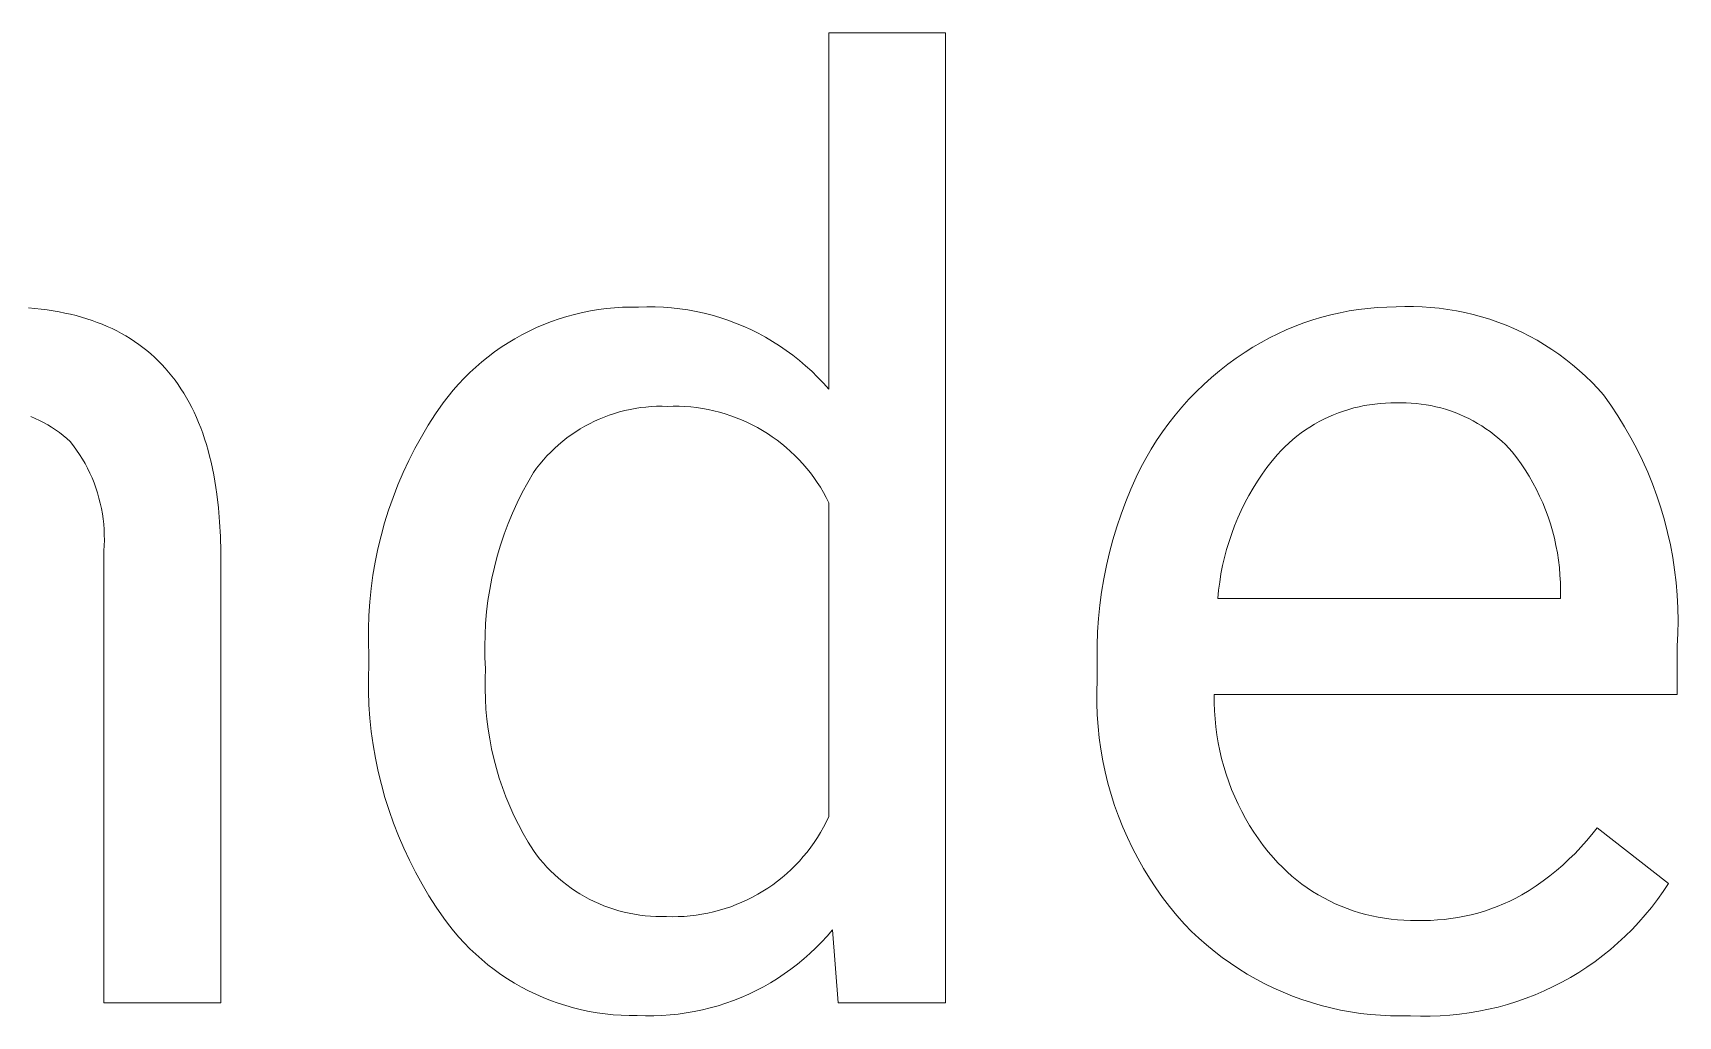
# Model space of a CAD drawing. Header units: millimetres. Extents: x -665 to 1920, y -373 to 1434.
# Drawn here: x 1185.77 to 1229.55, y -168.96 to -142.77 of the extents above; entities that cross this region are included whole.
import ezdxf

# ---------------------------------------------------------------- set-up
doc = ezdxf.new("R2010")
doc.units = ezdxf.units.MM
doc.header["$MEASUREMENT"] = 0
doc.layers.add('Domyślny', color=7, linetype='Continuous', true_color=0x000000)

msp = doc.modelspace()

# ---------------------------------------------------------------- linework, layer by layer
at = {"layer": 'Domyślny', "color": 18, "lineweight": 15, "true_color": 0x000000}
for p, q in [((1206.949, -152.261), (1206.949, -142.772)), ((1206.949, -142.772), (1210.057, -142.772)), ((1210.057, -142.772), (1210.057, -168.604)), ((1185.65, -150.098), (1185.818, -150.112)), ((1185.818, -150.112), (1185.983, -150.13)), ((1185.983, -150.13), (1186.145, -150.151)), ((1186.145, -150.151), (1186.304, -150.174)), ((1186.304, -150.174), (1186.461, -150.201)), ((1200.391, -150.218), (1200.602, -150.175)), ((1200.602, -150.175), (1200.814, -150.14)), ((1200.814, -150.14), (1201.027, -150.112)), ((1201.027, -150.112), (1201.241, -150.091)), ((1201.241, -150.091), (1201.456, -150.078)), ((1201.456, -150.078), (1201.671, -150.072)), ((1201.671, -150.072), (1201.886, -150.074)), ((1201.886, -150.074), (1202.105, -150.067)), ((1202.105, -150.067), (1202.325, -150.069)), ((1202.325, -150.069), (1202.544, -150.078)), ((1202.544, -150.078), (1202.763, -150.095)), ((1202.763, -150.095), (1202.981, -150.119)), ((1202.981, -150.119), (1203.198, -150.151)), ((1203.198, -150.151), (1203.414, -150.19)), ((1220.554, -150.223), (1220.8, -150.176)), ((1220.8, -150.176), (1221.048, -150.138)), ((1221.048, -150.138), (1221.297, -150.108)), ((1221.297, -150.108), (1221.546, -150.087)), ((1221.546, -150.087), (1221.796, -150.075)), ((1221.796, -150.075), (1222.047, -150.071)), ((1222.047, -150.071), (1222.277, -150.062)), ((1222.277, -150.062), (1222.507, -150.061)), ((1222.507, -150.061), (1222.736, -150.068)), ((1222.736, -150.068), (1222.966, -150.082)), ((1222.966, -150.082), (1223.195, -150.105)), ((1223.195, -150.105), (1223.423, -150.135)), ((1223.423, -150.135), (1223.65, -150.172)), ((1223.65, -150.172), (1223.875, -150.218)), ((1186.461, -150.201), (1186.614, -150.232)), ((1186.614, -150.232), (1186.765, -150.265)), ((1186.765, -150.265), (1186.913, -150.302)), ((1186.913, -150.302), (1187.059, -150.341)), ((1187.059, -150.341), (1187.201, -150.384)), ((1187.201, -150.384), (1187.341, -150.43)), ((1187.341, -150.43), (1187.478, -150.48)), ((1187.478, -150.48), (1187.612, -150.532)), ((1187.612, -150.532), (1187.743, -150.588)), ((1187.743, -150.588), (1187.872, -150.646)), ((1198.974, -150.712), (1199.168, -150.621)), ((1199.168, -150.621), (1199.366, -150.537)), ((1199.366, -150.537), (1199.566, -150.459)), ((1199.566, -150.459), (1199.769, -150.388)), ((1199.769, -150.388), (1199.975, -150.324)), ((1199.975, -150.324), (1200.182, -150.267)), ((1200.182, -150.267), (1200.391, -150.218)), ((1203.414, -150.19), (1203.629, -150.237)), ((1203.629, -150.237), (1203.841, -150.292)), ((1203.841, -150.292), (1204.052, -150.354)), ((1204.052, -150.354), (1204.261, -150.423)), ((1204.261, -150.423), (1204.466, -150.499)), ((1204.466, -150.499), (1204.669, -150.583)), ((1204.669, -150.583), (1204.869, -150.673)), ((1219.125, -150.679), (1219.356, -150.582)), ((1219.356, -150.582), (1219.59, -150.494)), ((1219.59, -150.494), (1219.828, -150.414)), ((1219.828, -150.414), (1220.067, -150.342)), ((1220.067, -150.342), (1220.31, -150.278)), ((1220.31, -150.278), (1220.554, -150.223)), ((1223.875, -150.218), (1224.099, -150.271)), ((1224.099, -150.271), (1224.321, -150.331)), ((1224.321, -150.331), (1224.54, -150.399)), ((1224.54, -150.399), (1224.758, -150.475)), ((1224.758, -150.475), (1224.972, -150.557)), ((1224.972, -150.557), (1225.184, -150.647)), ((1187.872, -150.646), (1187.997, -150.708)), ((1187.997, -150.708), (1188.12, -150.774)), ((1188.12, -150.774), (1188.24, -150.842)), ((1188.24, -150.842), (1188.358, -150.913)), ((1188.358, -150.913), (1188.472, -150.988)), ((1188.472, -150.988), (1188.584, -151.066)), ((1198.23, -151.142), (1198.41, -151.025)), ((1198.41, -151.025), (1198.594, -150.915)), ((1198.594, -150.915), (1198.782, -150.81)), ((1198.782, -150.81), (1198.974, -150.712)), ((1204.869, -150.673), (1205.066, -150.771)), ((1205.066, -150.771), (1205.259, -150.875)), ((1205.259, -150.875), (1205.449, -150.986)), ((1205.449, -150.986), (1205.634, -151.104)), ((1218.237, -151.142), (1218.453, -151.015)), ((1218.453, -151.015), (1218.673, -150.895)), ((1218.673, -150.895), (1218.897, -150.783)), ((1218.897, -150.783), (1219.125, -150.679)), ((1225.184, -150.647), (1225.392, -150.744)), ((1225.392, -150.744), (1225.598, -150.848)), ((1225.598, -150.848), (1225.799, -150.959)), ((1225.799, -150.959), (1225.997, -151.076)), ((1188.584, -151.066), (1188.693, -151.147)), ((1188.693, -151.147), (1188.799, -151.231)), ((1188.799, -151.231), (1188.902, -151.319)), ((1188.902, -151.319), (1189.003, -151.409)), ((1189.003, -151.409), (1189.1, -151.503)), ((1197.714, -151.53), (1197.882, -151.395)), ((1197.882, -151.395), (1198.053, -151.266)), ((1198.053, -151.266), (1198.23, -151.142)), ((1205.634, -151.104), (1205.816, -151.228)), ((1205.816, -151.228), (1205.992, -151.358)), ((1205.992, -151.358), (1206.165, -151.494)), ((1206.165, -151.494), (1206.332, -151.636)), ((1217.569, -151.597), (1217.794, -151.433)), ((1217.794, -151.433), (1218.026, -151.276)), ((1218.026, -151.276), (1218.237, -151.142)), ((1225.997, -151.076), (1226.19, -151.2)), ((1226.19, -151.2), (1226.38, -151.331)), ((1226.38, -151.331), (1226.564, -151.468)), ((1226.564, -151.468), (1226.744, -151.611)), ((1189.1, -151.503), (1189.195, -151.6)), ((1189.195, -151.6), (1189.287, -151.7)), ((1189.287, -151.7), (1189.377, -151.803)), ((1189.377, -151.803), (1189.463, -151.91)), ((1189.463, -151.91), (1189.547, -152.02)), ((1197.241, -151.967), (1197.394, -151.816)), ((1197.394, -151.816), (1197.551, -151.67)), ((1197.551, -151.67), (1197.714, -151.53)), ((1206.332, -151.636), (1206.494, -151.784)), ((1206.494, -151.784), (1206.651, -151.938)), ((1206.651, -151.938), (1206.803, -152.097)), ((1217.135, -151.948), (1217.349, -151.768)), ((1217.349, -151.768), (1217.569, -151.597)), ((1226.744, -151.611), (1226.919, -151.76)), ((1226.919, -151.76), (1227.089, -151.915)), ((1227.089, -151.915), (1227.254, -152.076)), ((1189.547, -152.02), (1189.628, -152.132)), ((1189.628, -152.132), (1189.706, -152.248)), ((1189.706, -152.248), (1189.781, -152.368)), ((1189.781, -152.368), (1189.854, -152.49)), ((1196.815, -152.452), (1196.952, -152.285)), ((1196.952, -152.285), (1197.094, -152.124)), ((1197.094, -152.124), (1197.241, -151.967)), ((1206.803, -152.097), (1206.949, -152.261)), ((1216.533, -152.528), (1216.727, -152.328)), ((1216.727, -152.328), (1216.928, -152.134)), ((1216.928, -152.134), (1217.135, -151.948)), ((1227.254, -152.076), (1227.413, -152.242)), ((1227.413, -152.242), (1227.566, -152.413)), ((1189.854, -152.49), (1189.924, -152.616)), ((1189.924, -152.616), (1189.991, -152.744)), ((1189.991, -152.744), (1190.055, -152.876)), ((1196.482, -152.917), (1196.685, -152.622)), ((1196.685, -152.622), (1196.815, -152.452)), ((1201.657, -152.799), (1201.517, -152.83)), ((1201.797, -152.773), (1201.657, -152.799)), ((1201.939, -152.751), (1201.797, -152.773)), ((1202.081, -152.735), (1201.939, -152.751)), ((1202.223, -152.723), (1202.081, -152.735)), ((1202.366, -152.716), (1202.223, -152.723)), ((1202.509, -152.714), (1202.366, -152.716)), ((1202.652, -152.717), (1202.509, -152.714)), ((1202.808, -152.713), (1202.652, -152.717)), ((1202.963, -152.715), (1202.808, -152.713)), ((1203.119, -152.722), (1202.963, -152.715)), ((1203.274, -152.734), (1203.119, -152.722)), ((1203.429, -152.752), (1203.274, -152.734)), ((1203.583, -152.774), (1203.429, -152.752)), ((1203.736, -152.802), (1203.583, -152.774)), ((1203.888, -152.836), (1203.736, -152.802)), ((1216.167, -152.949), (1216.346, -152.736)), ((1216.346, -152.736), (1216.533, -152.528)), ((1220.785, -152.799), (1220.649, -152.842)), ((1220.922, -152.761), (1220.785, -152.799)), ((1221.06, -152.728), (1220.922, -152.761)), ((1221.199, -152.699), (1221.06, -152.728)), ((1221.339, -152.675), (1221.199, -152.699)), ((1221.48, -152.656), (1221.339, -152.675)), ((1221.621, -152.642), (1221.48, -152.656)), ((1221.763, -152.633), (1221.621, -152.642)), ((1221.905, -152.628), (1221.763, -152.633)), ((1222.047, -152.628), (1221.905, -152.628)), ((1222.18, -152.625), (1222.047, -152.628)), ((1222.313, -152.626), (1222.18, -152.625)), ((1222.446, -152.631), (1222.313, -152.626)), ((1222.579, -152.641), (1222.446, -152.631)), ((1222.712, -152.656), (1222.579, -152.641)), ((1222.844, -152.675), (1222.712, -152.656)), ((1222.975, -152.698), (1222.844, -152.675)), ((1223.105, -152.726), (1222.975, -152.698)), ((1223.235, -152.758), (1223.105, -152.726)), ((1223.363, -152.795), (1223.235, -152.758)), ((1223.49, -152.836), (1223.363, -152.795)), ((1227.566, -152.413), (1227.763, -152.689)), ((1227.763, -152.689), (1227.951, -152.971)), ((1185.827, -153.037), (1185.712, -152.986)), ((1185.939, -153.091), (1185.827, -153.037)), ((1186.05, -153.149), (1185.939, -153.091)), ((1186.158, -153.21), (1186.05, -153.149)), ((1186.264, -153.276), (1186.158, -153.21)), ((1190.055, -152.876), (1190.116, -153.011)), ((1190.116, -153.011), (1190.175, -153.15)), ((1190.175, -153.15), (1190.231, -153.291)), ((1196.106, -153.525), (1196.288, -153.218)), ((1196.288, -153.218), (1196.482, -152.917)), ((1200.455, -153.247), (1200.332, -153.319)), ((1200.581, -153.179), (1200.455, -153.247)), ((1200.71, -153.116), (1200.581, -153.179)), ((1200.84, -153.057), (1200.71, -153.116)), ((1200.972, -153.002), (1200.84, -153.057)), ((1201.106, -152.952), (1200.972, -153.002)), ((1201.242, -152.907), (1201.106, -152.952)), ((1201.379, -152.866), (1201.242, -152.907)), ((1201.517, -152.83), (1201.379, -152.866)), ((1204.039, -152.874), (1203.888, -152.836)), ((1204.189, -152.917), (1204.039, -152.874)), ((1204.337, -152.966), (1204.189, -152.917)), ((1204.483, -153.02), (1204.337, -152.966)), ((1204.627, -153.078), (1204.483, -153.02)), ((1204.77, -153.141), (1204.627, -153.078)), ((1204.91, -153.21), (1204.77, -153.141)), ((1205.047, -153.283), (1204.91, -153.21)), ((1215.831, -153.395), (1215.995, -153.169)), ((1215.995, -153.169), (1216.167, -152.949)), ((1219.875, -153.194), (1219.753, -153.268)), ((1219.998, -153.124), (1219.875, -153.194)), ((1220.125, -153.059), (1219.998, -153.124)), ((1220.253, -152.998), (1220.125, -153.059)), ((1220.383, -152.942), (1220.253, -152.998)), ((1220.515, -152.89), (1220.383, -152.942)), ((1220.649, -152.842), (1220.515, -152.89)), ((1223.615, -152.881), (1223.49, -152.836)), ((1223.739, -152.931), (1223.615, -152.881)), ((1223.861, -152.985), (1223.739, -152.931)), ((1223.981, -153.043), (1223.861, -152.985)), ((1224.099, -153.104), (1223.981, -153.043)), ((1224.214, -153.17), (1224.099, -153.104)), ((1224.328, -153.24), (1224.214, -153.17)), ((1224.439, -153.314), (1224.328, -153.24)), ((1227.951, -152.971), (1228.129, -153.259)), ((1186.368, -153.345), (1186.264, -153.276)), ((1186.47, -153.417), (1186.368, -153.345)), ((1186.569, -153.493), (1186.47, -153.417)), ((1186.665, -153.572), (1186.569, -153.493)), ((1186.759, -153.655), (1186.665, -153.572)), ((1186.846, -153.767), (1186.759, -153.655)), ((1190.231, -153.291), (1190.284, -153.436)), ((1190.284, -153.436), (1190.334, -153.583)), ((1190.334, -153.583), (1190.382, -153.734)), ((1195.933, -153.838), (1196.106, -153.525)), ((1199.865, -153.648), (1199.756, -153.74)), ((1199.977, -153.56), (1199.865, -153.648)), ((1200.093, -153.476), (1199.977, -153.56)), ((1200.211, -153.395), (1200.093, -153.476)), ((1200.332, -153.319), (1200.211, -153.395)), ((1205.182, -153.36), (1205.047, -153.283)), ((1205.315, -153.442), (1205.182, -153.36)), ((1205.444, -153.529), (1205.315, -153.442)), ((1205.571, -153.62), (1205.444, -153.529)), ((1205.694, -153.715), (1205.571, -153.62)), ((1215.526, -153.862), (1215.674, -153.626)), ((1215.674, -153.626), (1215.831, -153.395)), ((1219.295, -153.603), (1219.188, -153.696)), ((1219.405, -153.513), (1219.295, -153.603)), ((1219.518, -153.427), (1219.405, -153.513)), ((1219.634, -153.345), (1219.518, -153.427)), ((1219.753, -153.268), (1219.634, -153.345)), ((1224.548, -153.391), (1224.439, -153.314)), ((1224.653, -153.472), (1224.548, -153.391)), ((1224.756, -153.557), (1224.653, -153.472)), ((1224.857, -153.645), (1224.756, -153.557)), ((1224.954, -153.736), (1224.857, -153.645)), ((1228.129, -153.259), (1228.298, -153.554)), ((1228.298, -153.554), (1228.456, -153.853)), ((1186.929, -153.882), (1186.846, -153.767)), ((1187.008, -154), (1186.929, -153.882)), ((1187.082, -154.12), (1187.008, -154)), ((1187.153, -154.243), (1187.082, -154.12)), ((1190.382, -153.734), (1190.426, -153.889)), ((1190.426, -153.889), (1190.468, -154.046)), ((1190.468, -154.046), (1190.507, -154.206)), ((1195.771, -154.157), (1195.933, -153.838)), ((1199.447, -154.039), (1199.352, -154.145)), ((1199.547, -153.936), (1199.447, -154.039)), ((1199.649, -153.836), (1199.547, -153.936)), ((1199.756, -153.74), (1199.649, -153.836)), ((1205.814, -153.814), (1205.694, -153.715)), ((1205.93, -153.918), (1205.814, -153.814)), ((1206.043, -154.025), (1205.93, -153.918)), ((1206.153, -154.136), (1206.043, -154.025)), ((1215.255, -154.35), (1215.386, -154.104)), ((1215.386, -154.104), (1215.526, -153.862)), ((1218.887, -153.997), (1218.745, -154.169)), ((1218.984, -153.894), (1218.887, -153.997)), ((1219.084, -153.793), (1218.984, -153.894)), ((1219.188, -153.696), (1219.084, -153.793)), ((1225.047, -153.831), (1224.954, -153.736)), ((1225.138, -153.929), (1225.047, -153.831)), ((1225.259, -154.086), (1225.138, -153.929)), ((1225.374, -154.247), (1225.259, -154.086)), ((1228.456, -153.853), (1228.605, -154.158)), ((1187.219, -154.368), (1187.153, -154.243)), ((1187.281, -154.496), (1187.219, -154.368)), ((1187.339, -154.625), (1187.281, -154.496)), ((1190.507, -154.206), (1190.544, -154.37)), ((1190.544, -154.37), (1190.577, -154.537)), ((1190.577, -154.537), (1190.608, -154.707)), ((1195.48, -154.81), (1195.62, -154.481)), ((1195.62, -154.481), (1195.771, -154.157)), ((1199.087, -154.482), (1198.934, -154.744)), ((1199.171, -154.367), (1199.087, -154.482)), ((1199.26, -154.254), (1199.171, -154.367)), ((1199.352, -154.145), (1199.26, -154.254)), ((1206.258, -154.251), (1206.153, -154.136)), ((1206.359, -154.369), (1206.258, -154.251)), ((1206.457, -154.49), (1206.359, -154.369)), ((1206.55, -154.615), (1206.457, -154.49)), ((1215.132, -154.6), (1215.255, -154.35)), ((1218.48, -154.526), (1218.356, -154.71)), ((1218.61, -154.345), (1218.48, -154.526)), ((1218.745, -154.169), (1218.61, -154.345)), ((1225.485, -154.412), (1225.374, -154.247)), ((1225.589, -154.581), (1225.485, -154.412)), ((1228.605, -154.158), (1228.743, -154.468)), ((1228.743, -154.468), (1228.87, -154.782)), ((1187.392, -154.757), (1187.339, -154.625)), ((1187.441, -154.89), (1187.392, -154.757)), ((1187.485, -155.024), (1187.441, -154.89)), ((1190.608, -154.707), (1190.636, -154.88)), ((1190.636, -154.88), (1190.661, -155.057)), ((1195.35, -155.143), (1195.48, -154.81)), ((1198.934, -154.744), (1198.79, -155.012)), ((1206.638, -154.743), (1206.55, -154.615)), ((1206.723, -154.874), (1206.638, -154.743)), ((1206.803, -155.008), (1206.723, -154.874)), ((1214.85, -155.255), (1214.986, -154.925)), ((1214.986, -154.925), (1215.132, -154.6)), ((1218.239, -154.899), (1218.128, -155.092)), ((1218.356, -154.71), (1218.239, -154.899)), ((1225.688, -154.753), (1225.589, -154.581)), ((1225.781, -154.929), (1225.688, -154.753)), ((1225.867, -155.107), (1225.781, -154.929)), ((1228.87, -154.782), (1228.987, -155.1)), ((1187.524, -155.161), (1187.485, -155.024)), ((1187.559, -155.298), (1187.524, -155.161)), ((1187.589, -155.437), (1187.559, -155.298)), ((1187.614, -155.576), (1187.589, -155.437)), ((1190.661, -155.057), (1190.703, -155.419)), ((1190.703, -155.419), (1190.734, -155.794)), ((1195.232, -155.481), (1195.35, -155.143)), ((1198.655, -155.284), (1198.53, -155.56)), ((1198.79, -155.012), (1198.655, -155.284)), ((1206.878, -155.144), (1206.803, -155.008)), ((1206.949, -155.283), (1206.878, -155.144)), ((1206.949, -163.644), (1206.949, -155.283)), ((1214.725, -155.589), (1214.85, -155.255)), ((1218.023, -155.288), (1217.925, -155.487)), ((1218.128, -155.092), (1218.023, -155.288)), ((1225.948, -155.288), (1225.867, -155.107)), ((1226.023, -155.472), (1225.948, -155.288)), ((1228.987, -155.1), (1229.093, -155.422)), ((1229.093, -155.422), (1229.189, -155.747)), ((1187.634, -155.716), (1187.614, -155.576)), ((1187.65, -155.857), (1187.634, -155.716)), ((1187.66, -155.999), (1187.65, -155.857)), ((1190.734, -155.794), (1190.754, -156.182)), ((1195.031, -156.167), (1195.126, -155.822)), ((1195.126, -155.822), (1195.232, -155.481)), ((1198.414, -155.841), (1198.307, -156.125)), ((1198.53, -155.56), (1198.414, -155.841)), ((1214.611, -155.927), (1214.725, -155.589)), ((1217.833, -155.69), (1217.749, -155.895)), ((1217.925, -155.487), (1217.833, -155.69)), ((1226.092, -155.658), (1226.023, -155.472)), ((1226.154, -155.847), (1226.092, -155.658)), ((1226.21, -156.037), (1226.154, -155.847)), ((1229.189, -155.747), (1229.273, -156.075)), ((1187.666, -156.14), (1187.66, -155.999)), ((1187.663, -156.424), (1187.667, -156.282)), ((1187.667, -156.282), (1187.666, -156.14)), ((1190.754, -156.182), (1190.763, -156.582)), ((1194.947, -156.514), (1195.031, -156.167)), ((1198.307, -156.125), (1198.211, -156.413)), ((1214.416, -156.613), (1214.508, -156.269)), ((1214.508, -156.269), (1214.611, -155.927)), ((1217.6, -156.314), (1217.536, -156.527)), ((1217.671, -156.103), (1217.6, -156.314)), ((1217.749, -155.895), (1217.671, -156.103)), ((1226.259, -156.229), (1226.21, -156.037)), ((1226.302, -156.423), (1226.259, -156.229)), ((1229.273, -156.075), (1229.347, -156.406)), ((1187.654, -156.565), (1187.663, -156.424)), ((1187.654, -168.603), (1187.654, -156.565)), ((1190.763, -156.582), (1190.763, -168.603)), ((1194.875, -156.864), (1194.947, -156.514)), ((1198.124, -156.704), (1198.047, -156.997)), ((1198.211, -156.413), (1198.124, -156.704)), ((1214.336, -156.96), (1214.416, -156.613)), ((1217.479, -156.742), (1217.429, -156.958)), ((1217.536, -156.527), (1217.479, -156.742)), ((1226.338, -156.618), (1226.302, -156.423)), ((1226.368, -156.814), (1226.338, -156.618)), ((1229.347, -156.406), (1229.409, -156.739)), ((1229.409, -156.739), (1229.46, -157.074)), ((1194.815, -157.217), (1194.875, -156.864)), ((1198.047, -156.997), (1197.98, -157.293)), ((1214.266, -157.31), (1214.336, -156.96)), ((1217.386, -157.177), (1217.351, -157.396)), ((1217.429, -156.958), (1217.386, -157.177)), ((1226.391, -157.011), (1226.368, -156.814)), ((1226.408, -157.209), (1226.391, -157.011)), ((1229.46, -157.074), (1229.5, -157.411)), ((1194.73, -157.927), (1194.767, -157.571)), ((1194.767, -157.571), (1194.815, -157.217)), ((1197.923, -157.592), (1197.876, -157.892)), ((1197.98, -157.293), (1197.923, -157.592)), ((1214.208, -157.662), (1214.266, -157.31)), ((1217.323, -157.617), (1217.302, -157.838)), ((1217.351, -157.396), (1217.323, -157.617)), ((1226.418, -157.407), (1226.408, -157.209)), ((1226.421, -157.605), (1226.418, -157.407)), ((1226.421, -157.838), (1226.421, -157.605)), ((1229.5, -157.411), (1229.529, -157.749)), ((1194.706, -158.284), (1194.73, -157.927)), ((1197.876, -157.892), (1197.84, -158.193)), ((1214.127, -158.371), (1214.162, -158.016)), ((1214.162, -158.016), (1214.208, -157.662)), ((1217.302, -157.838), (1226.421, -157.838)), ((1229.529, -157.749), (1229.546, -158.087)), ((1194.693, -158.641), (1194.706, -158.284)), ((1197.814, -158.496), (1197.798, -158.799)), ((1197.84, -158.193), (1197.814, -158.496)), ((1214.103, -158.726), (1214.127, -158.371)), ((1229.546, -158.087), (1229.552, -158.426)), ((1229.552, -158.426), (1229.546, -158.765)), ((1194.693, -158.999), (1194.693, -158.641)), ((1197.798, -158.799), (1197.793, -159.102)), ((1214.091, -159.083), (1214.103, -158.726)), ((1229.546, -158.765), (1229.53, -159.104)), ((1194.704, -159.356), (1194.693, -158.999)), ((1194.704, -159.588), (1194.704, -159.356)), ((1197.793, -159.102), (1197.797, -159.406)), ((1214.09, -159.439), (1214.091, -159.083)), ((1229.53, -159.104), (1229.53, -160.395)), ((1194.694, -159.947), (1194.704, -159.588)), ((1197.797, -159.406), (1197.813, -159.709)), ((1197.813, -159.709), (1197.802, -159.977)), ((1214.09, -160.008), (1214.09, -159.439)), ((1194.696, -160.306), (1194.694, -159.947)), ((1197.802, -159.977), (1197.8, -160.244)), ((1197.8, -160.244), (1197.807, -160.512)), ((1214.08, -160.316), (1214.09, -160.008)), ((1194.709, -160.665), (1194.696, -160.306)), ((1194.735, -161.023), (1194.709, -160.665)), ((1197.807, -160.512), (1197.822, -160.779)), ((1214.081, -160.624), (1214.08, -160.316)), ((1214.092, -160.932), (1214.081, -160.624)), ((1217.208, -160.395), (1217.207, -160.61)), ((1217.207, -160.61), (1217.213, -160.825)), ((1229.53, -160.395), (1217.208, -160.395)), ((1194.772, -161.38), (1194.735, -161.023)), ((1197.822, -160.779), (1197.847, -161.046)), ((1197.847, -161.046), (1197.88, -161.312)), ((1214.113, -161.239), (1214.092, -160.932)), ((1217.213, -160.825), (1217.227, -161.04)), ((1217.227, -161.04), (1217.248, -161.254)), ((1194.822, -161.736), (1194.772, -161.38)), ((1197.88, -161.312), (1197.922, -161.576)), ((1214.146, -161.545), (1214.113, -161.239)), ((1214.188, -161.85), (1214.146, -161.545)), ((1217.248, -161.254), (1217.276, -161.467)), ((1217.276, -161.467), (1217.311, -161.679)), ((1194.883, -162.089), (1194.822, -161.736)), ((1197.922, -161.576), (1197.973, -161.839)), ((1197.973, -161.839), (1198.033, -162.1)), ((1214.241, -162.154), (1214.188, -161.85)), ((1217.311, -161.679), (1217.353, -161.89)), ((1217.353, -161.89), (1217.402, -162.1)), ((1194.956, -162.441), (1194.883, -162.089)), ((1195.04, -162.79), (1194.956, -162.441)), ((1198.033, -162.1), (1198.101, -162.359)), ((1198.101, -162.359), (1198.178, -162.615)), ((1214.304, -162.455), (1214.241, -162.154)), ((1217.402, -162.1), (1217.458, -162.307)), ((1217.458, -162.307), (1217.521, -162.513)), ((1195.136, -163.136), (1195.04, -162.79)), ((1198.178, -162.615), (1198.263, -162.869)), ((1198.263, -162.869), (1198.356, -163.12)), ((1214.378, -162.754), (1214.304, -162.455)), ((1214.461, -163.051), (1214.378, -162.754)), ((1217.521, -162.513), (1217.591, -162.716)), ((1217.591, -162.716), (1217.667, -162.917)), ((1195.244, -163.478), (1195.136, -163.136)), ((1198.356, -163.12), (1198.458, -163.368)), ((1214.555, -163.344), (1214.461, -163.051)), ((1217.667, -162.917), (1217.751, -163.115)), ((1217.751, -163.115), (1217.841, -163.311)), ((1217.841, -163.311), (1217.937, -163.503)), ((1195.362, -163.817), (1195.244, -163.478)), ((1198.458, -163.368), (1198.568, -163.612)), ((1198.568, -163.612), (1198.686, -163.852)), ((1206.88, -163.787), (1206.949, -163.644)), ((1214.659, -163.634), (1214.555, -163.344)), ((1214.772, -163.921), (1214.659, -163.634)), ((1217.937, -163.503), (1218.04, -163.692)), ((1218.04, -163.692), (1218.149, -163.877)), ((1195.492, -164.152), (1195.362, -163.817)), ((1195.633, -164.482), (1195.492, -164.152)), ((1198.686, -163.852), (1198.812, -164.089)), ((1198.812, -164.089), (1198.946, -164.321)), ((1206.559, -164.332), (1206.646, -164.2)), ((1206.646, -164.2), (1206.729, -164.065)), ((1206.729, -164.065), (1206.807, -163.927)), ((1206.807, -163.927), (1206.88, -163.787)), ((1214.896, -164.203), (1214.772, -163.921)), ((1218.149, -163.877), (1218.264, -164.059)), ((1218.264, -164.059), (1218.385, -164.236)), ((1227.112, -164.292), (1227.256, -164.12)), ((1227.256, -164.12), (1227.394, -163.943)), ((1227.394, -163.943), (1229.297, -165.424)), ((1195.785, -164.807), (1195.633, -164.482)), ((1198.946, -164.321), (1199.087, -164.548)), ((1199.087, -164.548), (1199.171, -164.663)), ((1206.27, -164.709), (1206.371, -164.587)), ((1206.371, -164.587), (1206.467, -164.461)), ((1206.467, -164.461), (1206.559, -164.332)), ((1215.029, -164.481), (1214.896, -164.203)), ((1215.171, -164.754), (1215.029, -164.481)), ((1218.385, -164.236), (1218.512, -164.41)), ((1218.512, -164.41), (1218.645, -164.579)), ((1218.645, -164.579), (1218.783, -164.744)), ((1226.648, -164.78), (1226.808, -164.622)), ((1226.808, -164.622), (1226.963, -164.46)), ((1226.963, -164.46), (1227.112, -164.292)), ((1195.948, -165.127), (1195.785, -164.807)), ((1199.171, -164.663), (1199.259, -164.774)), ((1199.259, -164.774), (1199.351, -164.882)), ((1199.351, -164.882), (1199.446, -164.987)), ((1199.446, -164.987), (1199.545, -165.089)), ((1205.827, -165.161), (1205.943, -165.053)), ((1205.943, -165.053), (1206.056, -164.942)), ((1206.056, -164.942), (1206.165, -164.827)), ((1206.165, -164.827), (1206.27, -164.709)), ((1215.322, -165.022), (1215.171, -164.754)), ((1215.483, -165.285), (1215.322, -165.022)), ((1218.783, -164.744), (1218.899, -164.87)), ((1218.899, -164.87), (1219.02, -164.993)), ((1219.02, -164.993), (1219.144, -165.111)), ((1226.313, -165.079), (1226.483, -164.932)), ((1226.483, -164.932), (1226.648, -164.78)), ((1196.121, -165.441), (1195.948, -165.127)), ((1196.305, -165.75), (1196.121, -165.441)), ((1199.545, -165.089), (1199.647, -165.188)), ((1199.647, -165.188), (1199.753, -165.283)), ((1199.753, -165.283), (1199.861, -165.374)), ((1199.861, -165.374), (1199.973, -165.461)), ((1199.973, -165.461), (1200.088, -165.545)), ((1205.325, -165.547), (1205.456, -165.457)), ((1205.456, -165.457), (1205.583, -165.362)), ((1205.583, -165.362), (1205.707, -165.264)), ((1205.707, -165.264), (1205.827, -165.161)), ((1215.652, -165.542), (1215.483, -165.285)), ((1219.144, -165.111), (1219.273, -165.225)), ((1219.273, -165.225), (1219.406, -165.334)), ((1219.406, -165.334), (1219.542, -165.439)), ((1219.542, -165.439), (1219.682, -165.539)), ((1225.588, -165.608), (1225.775, -165.485)), ((1225.775, -165.485), (1225.959, -165.355)), ((1225.959, -165.355), (1226.138, -165.22)), ((1226.138, -165.22), (1226.313, -165.079)), ((1229.297, -165.424), (1229.153, -165.641)), ((1196.498, -166.052), (1196.305, -165.75)), ((1200.088, -165.545), (1200.205, -165.625)), ((1200.205, -165.625), (1200.325, -165.7)), ((1200.325, -165.7), (1200.447, -165.772)), ((1200.447, -165.772), (1200.572, -165.839)), ((1200.572, -165.839), (1200.699, -165.903)), ((1200.699, -165.903), (1200.829, -165.961)), ((1204.485, -165.986), (1204.631, -165.925)), ((1204.631, -165.925), (1204.775, -165.859)), ((1204.775, -165.859), (1204.917, -165.788)), ((1204.917, -165.788), (1205.056, -165.712)), ((1205.056, -165.712), (1205.192, -165.632)), ((1205.192, -165.632), (1205.325, -165.547)), ((1215.831, -165.794), (1215.652, -165.542)), ((1216.017, -166.039), (1215.831, -165.794)), ((1219.682, -165.539), (1219.825, -165.634)), ((1219.825, -165.634), (1219.971, -165.723)), ((1219.971, -165.723), (1220.121, -165.808)), ((1220.121, -165.808), (1220.273, -165.888)), ((1220.273, -165.888), (1220.428, -165.962)), ((1224.907, -165.968), (1225.073, -165.893)), ((1225.073, -165.893), (1225.236, -165.812)), ((1225.236, -165.812), (1225.396, -165.725)), ((1225.396, -165.725), (1225.588, -165.608)), ((1229.002, -165.854), (1228.843, -166.061)), ((1229.153, -165.641), (1229.002, -165.854)), ((1196.702, -166.348), (1196.498, -166.052)), ((1196.829, -166.52), (1196.702, -166.348)), ((1200.829, -165.961), (1200.96, -166.016)), ((1200.96, -166.016), (1201.093, -166.065)), ((1201.093, -166.065), (1201.227, -166.111)), ((1201.227, -166.111), (1201.363, -166.151)), ((1201.363, -166.151), (1201.5, -166.187)), ((1201.5, -166.187), (1201.639, -166.219)), ((1201.639, -166.219), (1201.778, -166.245)), ((1201.778, -166.245), (1201.918, -166.267)), ((1201.918, -166.267), (1202.059, -166.284)), ((1202.059, -166.284), (1202.201, -166.297)), ((1202.201, -166.297), (1202.342, -166.304)), ((1202.342, -166.304), (1202.484, -166.307)), ((1202.484, -166.307), (1202.626, -166.305)), ((1202.626, -166.305), (1202.784, -166.308)), ((1202.784, -166.308), (1202.943, -166.306)), ((1202.943, -166.306), (1203.101, -166.299)), ((1203.101, -166.299), (1203.259, -166.285)), ((1203.259, -166.285), (1203.416, -166.267)), ((1203.416, -166.267), (1203.572, -166.243)), ((1203.572, -166.243), (1203.728, -166.213)), ((1203.728, -166.213), (1203.882, -166.179)), ((1203.882, -166.179), (1204.035, -166.138)), ((1204.035, -166.138), (1204.187, -166.093)), ((1204.187, -166.093), (1204.337, -166.042)), ((1204.337, -166.042), (1204.485, -165.986)), ((1216.212, -166.277), (1216.017, -166.039)), ((1216.415, -166.509), (1216.212, -166.277)), ((1220.428, -165.962), (1220.586, -166.03)), ((1220.586, -166.03), (1220.746, -166.093)), ((1220.746, -166.093), (1220.908, -166.151)), ((1220.908, -166.151), (1221.071, -166.203)), ((1221.071, -166.203), (1221.237, -166.249)), ((1221.237, -166.249), (1221.404, -166.289)), ((1221.404, -166.289), (1221.572, -166.323)), ((1221.572, -166.323), (1221.742, -166.352)), ((1221.742, -166.352), (1221.912, -166.375)), ((1221.912, -166.375), (1222.083, -166.391)), ((1223.144, -166.396), (1223.326, -166.381)), ((1223.326, -166.381), (1223.507, -166.359)), ((1223.507, -166.359), (1223.687, -166.331)), ((1223.687, -166.331), (1223.866, -166.297)), ((1223.866, -166.297), (1224.044, -166.257)), ((1224.044, -166.257), (1224.22, -166.211)), ((1224.22, -166.211), (1224.395, -166.159)), ((1224.395, -166.159), (1224.568, -166.101)), ((1224.568, -166.101), (1224.738, -166.038)), ((1224.738, -166.038), (1224.907, -165.968)), ((1228.677, -166.262), (1228.505, -166.458)), ((1228.843, -166.061), (1228.677, -166.262)), ((1196.962, -166.688), (1196.829, -166.52)), ((1197.101, -166.851), (1196.962, -166.688)), ((1206.902, -166.823), (1206.754, -166.984)), ((1207.043, -166.658), (1206.902, -166.823)), ((1207.198, -168.604), (1207.043, -166.658)), ((1216.604, -166.699), (1216.415, -166.509)), ((1216.798, -166.883), (1216.604, -166.699)), ((1222.083, -166.391), (1222.254, -166.402)), ((1222.254, -166.402), (1222.426, -166.407)), ((1222.426, -166.407), (1222.598, -166.406)), ((1222.598, -166.406), (1222.78, -166.409)), ((1222.78, -166.409), (1222.962, -166.406)), ((1222.962, -166.406), (1223.144, -166.396)), ((1228.326, -166.648), (1228.141, -166.831)), ((1228.505, -166.458), (1228.326, -166.648)), ((1197.246, -167.009), (1197.101, -166.851)), ((1197.396, -167.162), (1197.246, -167.009)), ((1197.551, -167.31), (1197.396, -167.162)), ((1206.601, -167.139), (1206.443, -167.289)), ((1206.754, -166.984), (1206.601, -167.139)), ((1216.999, -167.06), (1216.798, -166.883)), ((1217.206, -167.23), (1216.999, -167.06)), ((1217.418, -167.393), (1217.206, -167.23)), ((1227.752, -167.179), (1227.549, -167.343)), ((1227.95, -167.008), (1227.752, -167.179)), ((1228.141, -166.831), (1227.95, -167.008)), ((1197.711, -167.452), (1197.551, -167.31)), ((1197.876, -167.588), (1197.711, -167.452)), ((1198.046, -167.719), (1197.876, -167.588)), ((1206.112, -167.572), (1205.94, -167.705)), ((1206.28, -167.433), (1206.112, -167.572)), ((1206.443, -167.289), (1206.28, -167.433)), ((1217.636, -167.548), (1217.418, -167.393)), ((1217.858, -167.697), (1217.636, -167.548)), ((1218.086, -167.837), (1217.858, -167.697)), ((1227.127, -167.649), (1226.909, -167.791)), ((1227.341, -167.499), (1227.127, -167.649)), ((1227.549, -167.343), (1227.341, -167.499)), ((1198.22, -167.844), (1198.046, -167.719)), ((1198.398, -167.963), (1198.22, -167.844)), ((1198.58, -168.075), (1198.398, -167.963)), ((1198.766, -168.181), (1198.58, -168.075)), ((1205.396, -168.066), (1205.206, -168.174)), ((1205.581, -167.952), (1205.396, -168.066)), ((1205.762, -167.831), (1205.581, -167.952)), ((1205.94, -167.705), (1205.762, -167.831)), ((1218.318, -167.97), (1218.086, -167.837)), ((1218.555, -168.095), (1218.318, -167.97)), ((1218.796, -168.212), (1218.555, -168.095)), ((1226.457, -168.052), (1226.225, -168.171)), ((1226.685, -167.925), (1226.457, -168.052)), ((1226.909, -167.791), (1226.685, -167.925)), ((1198.956, -168.281), (1198.766, -168.181)), ((1199.149, -168.374), (1198.956, -168.281)), ((1199.345, -168.46), (1199.149, -168.374)), ((1199.544, -168.54), (1199.345, -168.46)), ((1199.745, -168.612), (1199.544, -168.54)), ((1204.415, -168.538), (1204.21, -168.612)), ((1204.618, -168.457), (1204.415, -168.538)), ((1204.817, -168.37), (1204.618, -168.457)), ((1205.013, -168.275), (1204.817, -168.37)), ((1205.206, -168.174), (1205.013, -168.275)), ((1219.04, -168.321), (1218.796, -168.212)), ((1219.288, -168.422), (1219.04, -168.321)), ((1219.539, -168.514), (1219.288, -168.422)), ((1219.794, -168.597), (1219.539, -168.514)), ((1225.261, -168.567), (1225.012, -168.645)), ((1225.507, -168.48), (1225.261, -168.567)), ((1225.75, -168.386), (1225.507, -168.48)), ((1225.989, -168.283), (1225.75, -168.386)), ((1226.225, -168.171), (1225.989, -168.283)), ((1190.763, -168.603), (1187.654, -168.603)), ((1199.949, -168.677), (1199.745, -168.612)), ((1200.155, -168.736), (1199.949, -168.677)), ((1200.363, -168.787), (1200.155, -168.736)), ((1200.573, -168.831), (1200.363, -168.787)), ((1200.784, -168.867), (1200.573, -168.831)), ((1200.996, -168.897), (1200.784, -168.867)), ((1201.209, -168.919), (1200.996, -168.897)), ((1201.423, -168.933), (1201.209, -168.919)), ((1201.637, -168.94), (1201.423, -168.933)), ((1201.851, -168.94), (1201.637, -168.94)), ((1202.069, -168.947), (1201.851, -168.94)), ((1202.287, -168.947), (1202.069, -168.947)), ((1202.504, -168.94), (1202.287, -168.947)), ((1202.722, -168.925), (1202.504, -168.94)), ((1202.938, -168.902), (1202.722, -168.925)), ((1203.154, -168.872), (1202.938, -168.902)), ((1203.369, -168.835), (1203.154, -168.872)), ((1203.582, -168.79), (1203.369, -168.835)), ((1203.793, -168.738), (1203.582, -168.79)), ((1204.003, -168.678), (1203.793, -168.738)), ((1204.21, -168.612), (1204.003, -168.678)), ((1210.057, -168.604), (1207.198, -168.604)), ((1220.051, -168.672), (1219.794, -168.597)), ((1220.31, -168.738), (1220.051, -168.672)), ((1220.571, -168.795), (1220.31, -168.738)), ((1220.835, -168.844), (1220.571, -168.795)), ((1221.099, -168.883), (1220.835, -168.844)), ((1221.365, -168.914), (1221.099, -168.883)), ((1221.632, -168.935), (1221.365, -168.914)), ((1221.899, -168.948), (1221.632, -168.935)), ((1222.167, -168.951), (1221.899, -168.948)), ((1222.434, -168.946), (1222.167, -168.951)), ((1222.695, -168.955), (1222.434, -168.946)), ((1222.956, -168.956), (1222.695, -168.955)), ((1223.216, -168.948), (1222.956, -168.956)), ((1223.477, -168.931), (1223.216, -168.948)), ((1223.736, -168.905), (1223.477, -168.931)), ((1223.994, -168.871), (1223.736, -168.905)), ((1224.252, -168.827), (1223.994, -168.871)), ((1224.507, -168.775), (1224.252, -168.827)), ((1224.761, -168.714), (1224.507, -168.775)), ((1225.012, -168.645), (1224.761, -168.714))]:
    msp.add_line(p, q, dxfattribs=at)

doc.saveas('drawing.dxf')
